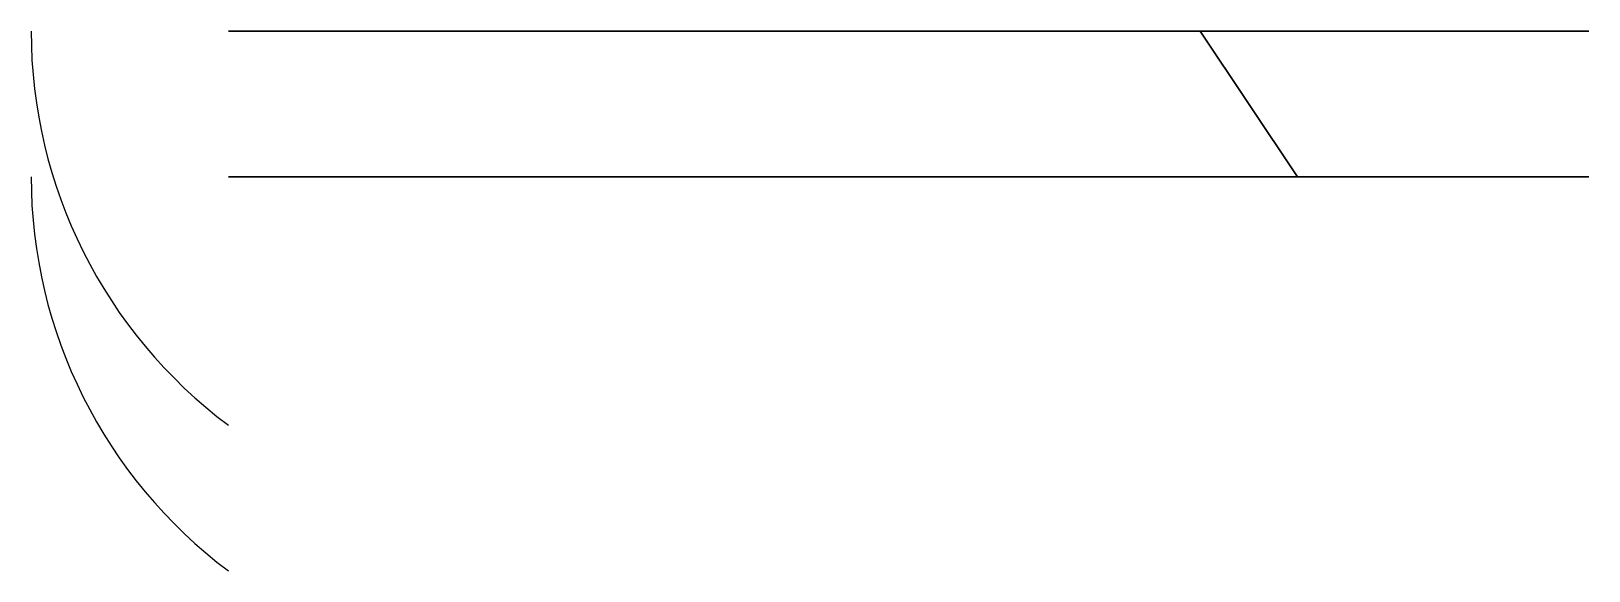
# Model space of a CAD drawing. Extents: x -2.1 to 30, y -8.1 to 3.
import ezdxf

# ---------------------------------------------------------------- set-up
doc = ezdxf.new("R2010")
doc.units = 0

msp = doc.modelspace()

# ---------------------------------------------------------------- linework, layer by layer
at = {"layer": 'layer0'}
for points in [[(-2.0625, 3, -12.375), (-2.0625, 3, -6.125)], [(27, 3, 18.5), (2, 3, 2), (27, 3, 18.5), (27, 3, 12.5), (30, 3, -31), (27, 3, -31), (27, 3, -37), (2, 3, -20.5)], [(24, 3, -15.5), (2, 3, -15.5), (24, 3, -15.5), (2, 3, -3), (2, 3, -15.5)], [(22, 3, -3), (24, 0, -3), (22, 3, -3), (24, 0, -15.5)], [(-2.0625, 0, -12.375), (-2.0625, 0, -6.125)], [(27, 0, -37), (2, 0, -20.5), (27, 0, -37), (27, 0, -31), (30, 0, 12.5), (27, 0, 12.5), (27, 0, 18.5), (2, 0, 2)], [(2, 0, -3), (2, 0, -15.5), (2, 0, -3), (24, 0, -15.5), (2, 0, -15.5)]]:
    msp.add_polyline3d(points, dxfattribs=at)
for centre in [(8.09375, 3, -6.125), (8.09375, 3, -12.375), (8.09375, 3, -6.125), (8.09375, 0, -6.125), (8.09375, 0, -12.375), (8.09375, 0, -6.125)]:
    msp.add_arc(centre, 10.15625, 179.988332, 233.111546, dxfattribs=at)

doc.saveas('drawing.dxf')
